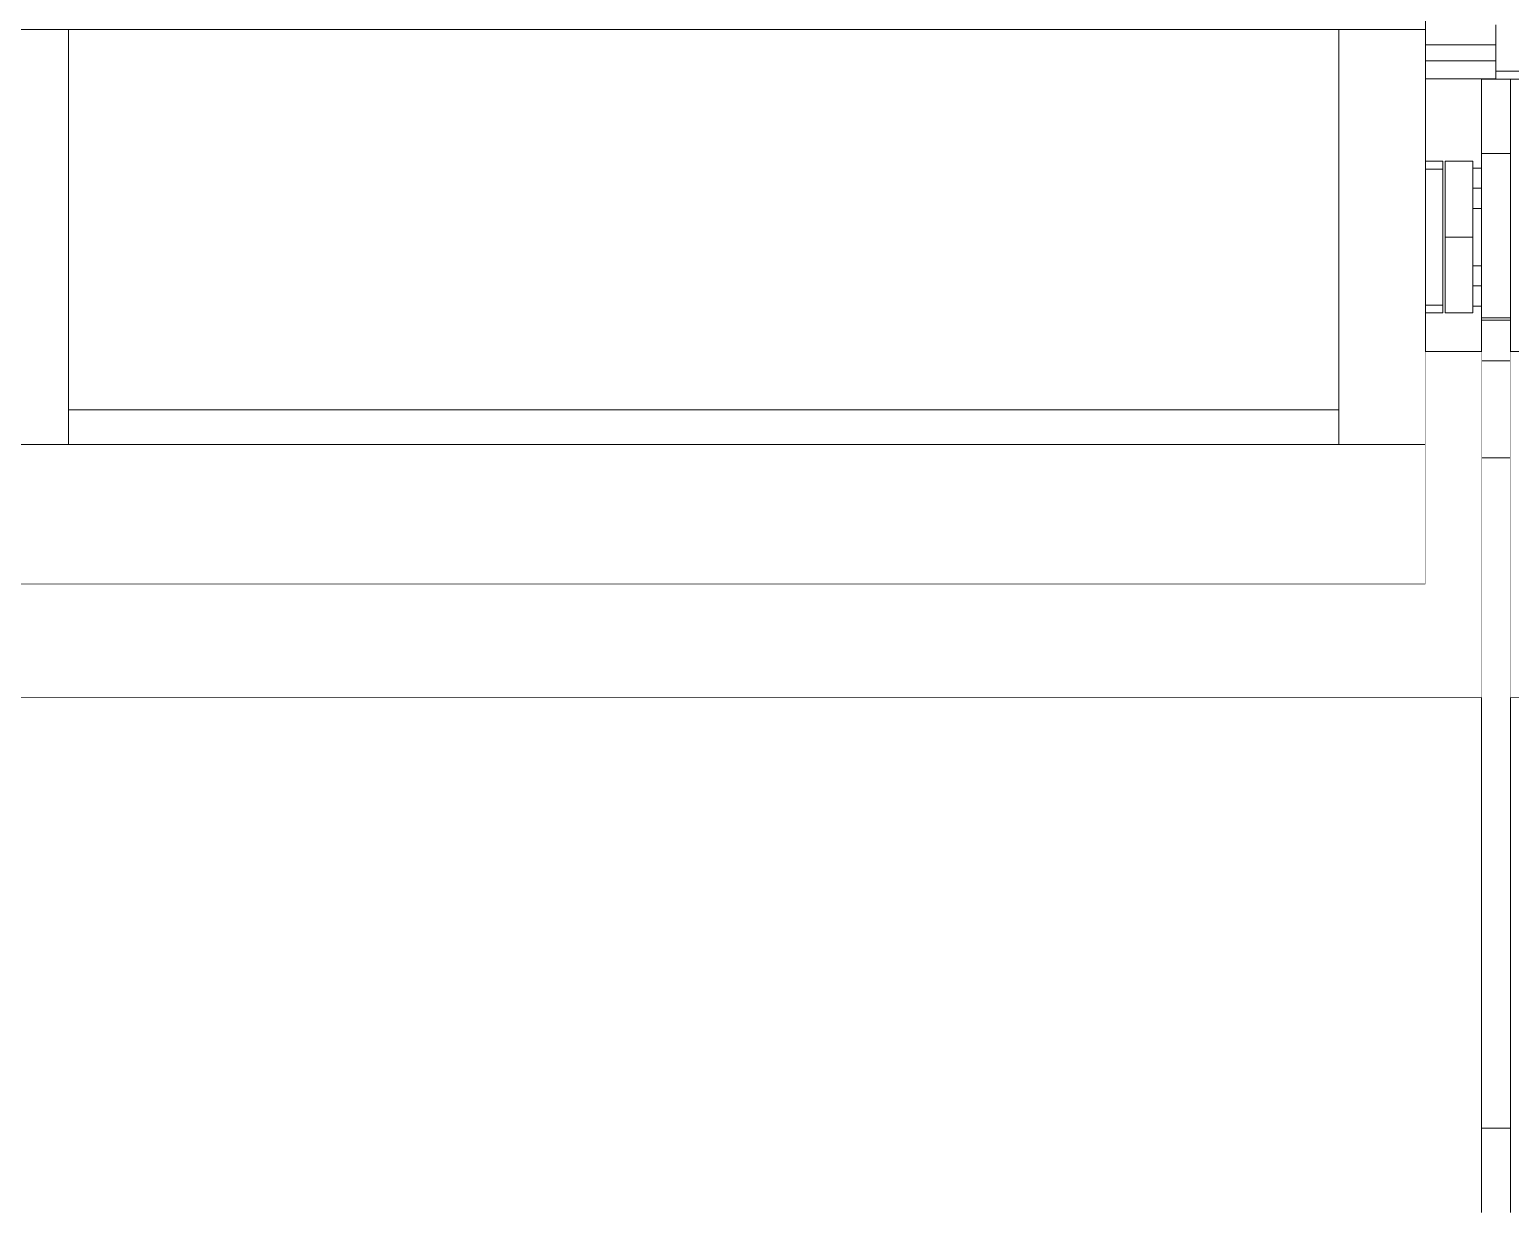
# Model space of a CAD drawing. Header units: millimetres. Extents: x -46169 to 237885, y -84465 to 18123.
# Drawn here: x 175318 to 175832, y -80914 to -80503 of the extents above; entities that cross this region are included whole.
import ezdxf

# ---------------------------------------------------------------- set-up
doc = ezdxf.new("R2010")
doc.units = ezdxf.units.MM
doc.header["$MEASUREMENT"] = 0
doc.linetypes.add('Wipeout_Contour', pattern=[1000, 0, -1000])
doc.layers.add('New_A-20-M_Floor_Slab', color=7, linetype='Continuous')
doc.layers.add('New_A-35-M_FFE_Fixed', color=7, linetype='Continuous')
for name, color, linetype, lineweight in [('New_A-20-M_Floor_Slab_Pen_No__87', 8, 'Continuous', 20), ('New_A-20-M_Floor_Slab_Pen_No__89', 8, 'Continuous', 20), ('New_A-35-M_FFE_Fixed_Pen_No__93', 8, 'Continuous', 13)]:
    doc.layers.add(name, color=color, linetype=linetype, lineweight=lineweight)

# ---------------------------------------------------------------- blocks, each defined once
blk = doc.blocks.new('Section Elem_131_3', base_point=(129666.67, -84332.61))
at = {"color": 254, "linetype": 'Wipeout_Contour', "lineweight": 0, "ltscale": 33598569.1956504}
blk.add_wipeout([(165097.11, -80735.11), (165025.43, -80735.11), (165025.43, -80783.86), (165090.14, -80783.86), (165090.14, -80952.86), (165025.43, -80952.86), (165025.43, -80953.11), (176113.28, -80953.11), (176113.28, -80784.11), (176177.99, -80784.11), (176177.99, -80735.11), (176107.11, -80735.11), (176107.11, -80952.36), (176072.11, -80952.36), (176072.11, -80942.36), (176097.11, -80942.36), (176097.11, -80735.11), (175832.11, -80735.11), (175832.11, -80952.36), (175797.11, -80952.36), (175797.11, -80942.36), (175822.11, -80942.36), (175822.11, -80735.11), (175282.11, -80735.11), (175282.11, -80942.36), (175307.61, -80942.36), (175307.61, -80952.36), (175246.61, -80952.36), (175246.61, -80942.36), (175272.11, -80942.36), (175272.11, -80735.11), (174732.11, -80735.11), (174732.11, -80942.36), (174757.11, -80942.36), (174757.11, -80952.36), (174696.61, -80952.36), (174696.61, -80942.36), (174722.11, -80942.36), (174722.11, -80735.11), (174182.11, -80735.11), (174182.11, -80942.36), (174207.11, -80942.36), (174207.11, -80952.36), (174146.61, -80952.36), (174146.61, -80942.36), (174172.11, -80942.36), (174172.11, -80735.11), (173632.11, -80735.11), (173632.11, -80942.36), (173657.11, -80942.36), (173657.11, -80952.36), (173596.61, -80952.36), (173596.61, -80942.36), (173622.11, -80942.36), (173622.11, -80735.11), (173082.11, -80735.11), (173082.11, -80942.36), (173107.11, -80942.36), (173107.11, -80952.36), (173046.61, -80952.36), (173046.61, -80942.36), (173072.11, -80942.36), (173072.11, -80735.11), (172532.11, -80735.11), (172532.11, -80942.36), (172557.11, -80942.36), (172557.11, -80952.36), (172497.11, -80952.36), (172497.11, -80942.36), (172522.11, -80942.36), (172522.11, -80735.11), (171982.11, -80735.11), (171982.11, -80942.36), (172007.61, -80942.36), (172007.61, -80952.36), (171946.61, -80952.36), (171946.61, -80942.36), (171972.11, -80942.36), (171972.11, -80735.11), (171432.11, -80735.11), (171432.11, -80942.36), (171457.11, -80942.36), (171457.11, -80952.36), (171397.11, -80952.36), (171397.11, -80942.36), (171422.11, -80942.36), (171422.11, -80735.11), (170882.11, -80735.11), (170882.11, -80942.36), (170907.61, -80942.36), (170907.61, -80952.36), (170846.61, -80952.36), (170846.61, -80942.36), (170872.11, -80942.36), (170872.11, -80735.11), (170332.11, -80735.11), (170332.11, -80942.36), (170357.11, -80942.36), (170357.11, -80952.36), (170297.11, -80952.36), (170297.11, -80942.36), (170322.11, -80942.36), (170322.11, -80735.11), (169782.11, -80735.11), (169782.11, -80942.36), (169807.61, -80942.36), (169807.61, -80952.36), (169746.61, -80952.36), (169746.61, -80942.36), (169772.11, -80942.36), (169772.11, -80735.11), (169232.11, -80735.11), (169232.11, -80942.36), (169257.11, -80942.36), (169257.11, -80952.36), (169196.61, -80952.36), (169196.61, -80942.36), (169222.11, -80942.36), (169222.11, -80735.11), (168682.11, -80735.11), (168682.11, -80942.36), (168707.11, -80942.36), (168707.11, -80952.36), (168647.11, -80952.36), (168647.11, -80942.36), (168672.11, -80942.36), (168672.11, -80735.11), (168132.11, -80735.11), (168132.11, -80942.36), (168157.61, -80942.36), (168157.61, -80952.36), (168096.61, -80952.36), (168096.61, -80942.36), (168122.11, -80942.36), (168122.11, -80735.11), (167582.11, -80735.11), (167582.11, -80942.36), (167607.11, -80942.36), (167607.11, -80952.36), (167547.11, -80952.36), (167547.11, -80942.36), (167572.11, -80942.36), (167572.11, -80735.11), (167032.11, -80735.11), (167032.11, -80942.36), (167057.61, -80942.36), (167057.61, -80952.36), (166996.61, -80952.36), (166996.61, -80942.36), (167022.11, -80942.36), (167022.11, -80735.11), (166482.11, -80735.11), (166482.11, -80942.36), (166507.11, -80942.36), (166507.11, -80952.36), (166447.11, -80952.36), (166447.11, -80942.36), (166472.11, -80942.36), (166472.11, -80735.11), (165932.11, -80735.11), (165932.11, -80942.36), (165957.61, -80942.36), (165957.61, -80952.36), (165896.61, -80952.36), (165896.61, -80942.36), (165922.11, -80942.36), (165922.11, -80735.11), (165382.11, -80735.11), (165382.11, -80942.36), (165407.11, -80942.36), (165407.11, -80952.36), (165372.11, -80952.36), (165372.11, -80735.11), (165107.11, -80735.11), (165107.11, -80942.36), (165132.11, -80942.36), (165132.11, -80952.36), (165097.11, -80952.36)], dxfattribs=at).dxf.layer = 'New_A-20-M_Floor_Slab'
at = {"layer": 'New_A-20-M_Floor_Slab_Pen_No__87', "linetype": 'Continuous'}
for p, q in [((175822.11, -80735.11), (175282.11, -80735.11)), ((176097.11, -80735.11), (175832.11, -80735.11))]:
    blk.add_line(p, q, dxfattribs=at)
blk = doc.blocks.new('Section Elem_134_3', base_point=(129666.67, -84332.61))
at = {"color": 254, "linetype": 'Wipeout_Contour', "lineweight": 0, "ltscale": 3094350.31695074}
blk.add_wipeout([(175802.61, -80549.04), (175808.61, -80549.04), (175808.61, -80601.62), (175802.61, -80601.62), (175802.61, -80615.11), (175822.11, -80615.11), (175822.11, -80599.29), (175819.11, -80599.29), (175819.11, -80601.65), (175809.42, -80601.65), (175809.42, -80549.01), (175819.11, -80549.01), (175819.11, -80551.38), (175822.11, -80551.38), (175822.11, -80520.4), (175802.61, -80520.4)], dxfattribs=at).dxf.layer = 'New_A-20-M_Floor_Slab'
at = {"color": 254, "linetype": 'Wipeout_Contour', "lineweight": 0, "ltscale": 773617.689635}
blk.add_wipeout([(175819.11, -80585.29), (175822.11, -80585.29), (175822.11, -80565.38), (175819.11, -80565.38)], dxfattribs=at).dxf.layer = 'New_A-20-M_Floor_Slab'
blk = doc.blocks.new('Section Elem_139_3', base_point=(129666.67, -84332.61))
at = {"color": 254, "linetype": 'Wipeout_Contour', "lineweight": 0, "ltscale": 771785.480124}
blk.add_wipeout([(175301.61, -80503.33), (175301.61, -80647.33), (175331.61, -80647.33), (175331.61, -80503.33)], dxfattribs=at).dxf.layer = 'New_A-35-M_FFE_Fixed'
at = {"color": 254, "linetype": 'Wipeout_Contour', "lineweight": 0, "ltscale": 773554.294626}
blk.add_wipeout([(175822.11, -80525.7), (175832.11, -80525.7), (175832.11, -80520.48), (175822.11, -80520.48)], dxfattribs=at).dxf.layer = 'New_A-35-M_FFE_Fixed'
at = {"color": 254, "linetype": 'Wipeout_Contour', "lineweight": 0, "ltscale": 773521.995311}
blk.add_wipeout([(175802.61, -80551.72), (175808.61, -80551.72), (175808.61, -80549.56), (175802.61, -80549.56)], dxfattribs=at).dxf.layer = 'New_A-35-M_FFE_Fixed'
at = {"color": 254, "linetype": 'Wipeout_Contour', "lineweight": 0, "ltscale": 773606.532278}
blk.add_wipeout([(175808.61, -80601.11), (175802.61, -80601.11), (175802.61, -80601.62), (175808.61, -80601.62)], dxfattribs=at).dxf.layer = 'New_A-35-M_FFE_Fixed'
at = {"color": 254, "linetype": 'Wipeout_Contour', "lineweight": 0, "ltscale": 773703.092057}
blk.add_wipeout([(175822.11, -80611.52), (175822.11, -80613.26), (175832.11, -80613.26), (175832.11, -80611.52)], dxfattribs=at).dxf.layer = 'New_A-35-M_FFE_Fixed'
at = {"color": 254, "linetype": 'Wipeout_Contour', "lineweight": 0, "ltscale": 773711.535834}
blk.add_wipeout([(175822.11, -80618.27), (175832.11, -80618.27), (175832.11, -80616.64), (175822.11, -80616.64)], dxfattribs=at).dxf.layer = 'New_A-35-M_FFE_Fixed'
at = {"color": 254, "linetype": 'Wipeout_Contour', "lineweight": 0, "ltscale": 773754.765192}
blk.add_wipeout([(175822.11, -80646.23), (175832.11, -80646.23), (175832.11, -80640.54), (175822.11, -80640.54)], dxfattribs=at).dxf.layer = 'New_A-35-M_FFE_Fixed'
at = {"color": 254, "linetype": 'Wipeout_Contour', "lineweight": 0, "ltscale": 773963.342858}
blk.add_wipeout([(175822.11, -80651.97), (175822.11, -80884.65), (175832.11, -80884.65), (175832.11, -80651.97)], dxfattribs=at).dxf.layer = 'New_A-35-M_FFE_Fixed'
at = {"color": 254, "linetype": 'Wipeout_Contour', "lineweight": 0, "ltscale": 774183.2974}
blk.add_wipeout([(175832.11, -80904.95), (175832.11, -80895.1), (175822.11, -80895.1), (175822.11, -80904.95)], dxfattribs=at).dxf.layer = 'New_A-35-M_FFE_Fixed'
at = {"color": 254, "linetype": 'Wipeout_Contour', "lineweight": 0, "ltscale": 1158652.369230578}
blk.add_wipeout([(175802.61, -80346.96), (175301.61, -80346.96), (175301.61, -80503.33), (175331.61, -80503.33), (175772.61, -80503.33), (175802.61, -80503.33)], dxfattribs=at).dxf.layer = 'New_A-35-M_FFE_Fixed'
at = {"color": 254, "linetype": 'Wipeout_Contour', "lineweight": 0, "ltscale": 773540.787194}
blk.add_wipeout([(175827.11, -80520.4), (175822.11, -80520.4), (175822.11, -80520.48), (175827.11, -80520.48)], dxfattribs=at).dxf.layer = 'New_A-35-M_FFE_Fixed'
at = {"color": 254, "linetype": 'Wipeout_Contour', "lineweight": 0, "ltscale": 773562.746315}
blk.add_wipeout([(175822.11, -80525.7), (175822.11, -80530.63), (175832.11, -80530.63), (175832.11, -80525.7)], dxfattribs=at).dxf.layer = 'New_A-35-M_FFE_Fixed'
at = {"color": 254, "linetype": 'Wipeout_Contour', "lineweight": 0, "ltscale": 773519.767587}
blk.add_wipeout([(175802.61, -80549.56), (175808.61, -80549.56), (175808.61, -80549.04), (175802.61, -80549.04)], dxfattribs=at).dxf.layer = 'New_A-35-M_FFE_Fixed'
at = {"color": 254, "linetype": 'Wipeout_Contour', "lineweight": 0, "ltscale": 773604.303419}
blk.add_wipeout([(175808.61, -80598.94), (175802.61, -80598.94), (175802.61, -80601.11), (175808.61, -80601.11)], dxfattribs=at).dxf.layer = 'New_A-35-M_FFE_Fixed'
at = {"color": 254, "linetype": 'Wipeout_Contour', "lineweight": 0, "ltscale": 773700.165953}
blk.add_wipeout([(175832.11, -80611.52), (175832.11, -80609.75), (175822.11, -80609.75), (175822.11, -80611.52)], dxfattribs=at).dxf.layer = 'New_A-35-M_FFE_Fixed'
at = {"color": 254, "linetype": 'Wipeout_Contour', "lineweight": 0, "ltscale": 773708.777032}
blk.add_wipeout([(175822.11, -80616.64), (175832.11, -80616.64), (175832.11, -80614.96), (175822.11, -80614.96)], dxfattribs=at).dxf.layer = 'New_A-35-M_FFE_Fixed'
at = {"color": 254, "linetype": 'Wipeout_Contour', "lineweight": 0, "ltscale": 773717.589812}
blk.add_wipeout([(175832.11, -80622.37), (175832.11, -80619.81), (175822.11, -80619.81), (175822.11, -80622.37)], dxfattribs=at).dxf.layer = 'New_A-35-M_FFE_Fixed'
at = {"color": 254, "linetype": 'Wipeout_Contour', "lineweight": 0, "ltscale": 773745.505451}
blk.add_wipeout([(175822.11, -80640.54), (175832.11, -80640.54), (175832.11, -80635.12), (175822.11, -80635.12)], dxfattribs=at).dxf.layer = 'New_A-35-M_FFE_Fixed'
at = {"color": 254, "linetype": 'Wipeout_Contour', "lineweight": 0, "ltscale": 1159182.710279669}
blk.add_wipeout([(175802.61, -80647.33), (175772.61, -80647.33), (175331.61, -80647.33), (175301.61, -80647.33), (175301.61, -80695.83), (175802.61, -80695.83)], dxfattribs=at).dxf.layer = 'New_A-35-M_FFE_Fixed'
at = {"color": 254, "linetype": 'Wipeout_Contour', "lineweight": 0, "ltscale": 773764.297613}
blk.add_wipeout([(175822.11, -80651.97), (175832.11, -80651.97), (175832.11, -80646.23), (175822.11, -80646.23)], dxfattribs=at).dxf.layer = 'New_A-35-M_FFE_Fixed'
at = {"color": 254, "linetype": 'Wipeout_Contour', "lineweight": 0, "ltscale": 774166.330026}
blk.add_wipeout([(175822.11, -80884.65), (175822.11, -80895.1), (175832.11, -80895.1), (175832.11, -80884.65)], dxfattribs=at).dxf.layer = 'New_A-35-M_FFE_Fixed'
at = {"color": 254, "linetype": 'Wipeout_Contour', "lineweight": 0, "ltscale": 774199.001669}
blk.add_wipeout([(175822.11, -80913.88), (175832.11, -80913.88), (175832.11, -80904.95), (175822.11, -80904.95)], dxfattribs=at).dxf.layer = 'New_A-35-M_FFE_Fixed'
at = {"layer": 'New_A-35-M_FFE_Fixed_Pen_No__93', "linetype": 'Continuous'}
for p, q in [((175822.11, -80646.23), (175822.11, -80640.54)), ((175832.11, -80646.23), (175832.11, -80640.54)), ((175822.11, -80651.97), (175822.11, -80646.23)), ((175832.11, -80651.97), (175832.11, -80646.23)), ((175822.11, -80884.65), (175822.11, -80651.97)), ((175822.11, -80651.97), (175832.11, -80651.97)), ((175832.11, -80884.65), (175832.11, -80651.97)), ((175301.61, -80695.83), (175802.61, -80695.83)), ((175822.11, -80884.65), (175832.11, -80884.65)), ((175822.11, -80895.1), (175822.11, -80884.65)), ((175832.11, -80895.1), (175832.11, -80884.65)), ((175822.11, -80904.95), (175822.11, -80895.1)), ((175832.11, -80904.95), (175832.11, -80895.1)), ((175822.11, -80913.88), (175822.11, -80904.95)), ((175832.11, -80913.88), (175832.11, -80904.95))]:
    blk.add_line(p, q, dxfattribs=at)
at = {"color": 254, "linetype": 'Wipeout_Contour', "lineweight": 0, "ltscale": 773570.56845}
blk.add_wipeout([(175822.11, -80535.1), (175832.11, -80535.1), (175832.11, -80530.63), (175822.11, -80530.63)], dxfattribs=at).dxf.layer = 'New_A-35-M_FFE_Fixed'
at = {"color": 254, "linetype": 'Wipeout_Contour', "lineweight": 0, "ltscale": 773563.148996}
blk.add_wipeout([(175808.61, -80551.72), (175802.61, -80551.72), (175802.61, -80598.94), (175808.61, -80598.94)], dxfattribs=at).dxf.layer = 'New_A-35-M_FFE_Fixed'
at = {"color": 254, "linetype": 'Wipeout_Contour', "lineweight": 0, "ltscale": 773694.146689}
blk.add_wipeout([(175832.11, -80606.1), (175822.11, -80606.1), (175822.11, -80607.94), (175832.11, -80607.94)], dxfattribs=at).dxf.layer = 'New_A-35-M_FFE_Fixed'
at = {"color": 254, "linetype": 'Wipeout_Contour', "lineweight": 0, "ltscale": 773705.962429}
blk.add_wipeout([(175832.11, -80614.96), (175832.11, -80613.26), (175822.11, -80613.26), (175822.11, -80614.96)], dxfattribs=at).dxf.layer = 'New_A-35-M_FFE_Fixed'
at = {"color": 254, "linetype": 'Wipeout_Contour', "lineweight": 0, "ltscale": 773714.178044}
blk.add_wipeout([(175832.11, -80619.81), (175832.11, -80618.27), (175822.11, -80618.27), (175822.11, -80619.81)], dxfattribs=at).dxf.layer = 'New_A-35-M_FFE_Fixed'
at = {"color": 254, "linetype": 'Wipeout_Contour', "lineweight": 0, "ltscale": 773736.858575}
blk.add_wipeout([(175832.11, -80635.12), (175832.11, -80630.17), (175822.11, -80630.17), (175822.11, -80635.12)], dxfattribs=at).dxf.layer = 'New_A-35-M_FFE_Fixed'
at = {"color": 254, "linetype": 'Wipeout_Contour', "lineweight": 0, "ltscale": 772751.715118}
blk.add_wipeout([(175772.61, -80647.33), (175772.61, -80635.33), (175331.61, -80635.33), (175331.61, -80647.33)], dxfattribs=at).dxf.layer = 'New_A-35-M_FFE_Fixed'
at = {"layer": 'New_A-35-M_FFE_Fixed_Pen_No__93', "linetype": 'Continuous'}
for p, q in [((175822.11, -80530.63), (175822.11, -80525.7)), ((175832.11, -80530.63), (175832.11, -80525.7)), ((175822.11, -80614.96), (175822.11, -80613.26)), ((175822.11, -80616.64), (175822.11, -80614.96)), ((175822.11, -80618.27), (175822.11, -80616.64)), ((175822.11, -80618.27), (175832.11, -80618.27)), ((175832.11, -80614.96), (175832.11, -80613.26)), ((175832.11, -80616.64), (175832.11, -80614.96)), ((175832.11, -80618.27), (175832.11, -80616.64)), ((175822.11, -80640.54), (175822.11, -80635.12)), ((175832.11, -80640.54), (175832.11, -80635.12)), ((175331.61, -80647.33), (175301.61, -80647.33))]:
    blk.add_line(p, q, dxfattribs=at)
at = {"color": 254, "linetype": 'Wipeout_Contour', "lineweight": 0, "ltscale": 772631.578304}
blk.add_wipeout([(175772.61, -80635.33), (175772.61, -80503.33), (175331.61, -80503.33), (175331.61, -80635.33)], dxfattribs=at).dxf.layer = 'New_A-35-M_FFE_Fixed'
at = {"color": 254, "linetype": 'Wipeout_Contour', "lineweight": 0, "ltscale": 773577.510929}
blk.add_wipeout([(175822.11, -80535.1), (175822.11, -80538.96), (175832.11, -80538.96), (175832.11, -80535.1)], dxfattribs=at).dxf.layer = 'New_A-35-M_FFE_Fixed'
at = {"color": 254, "linetype": 'Wipeout_Contour', "lineweight": 0, "ltscale": 773552.434875}
blk.add_wipeout([(175809.42, -80551.02), (175819.11, -80551.02), (175819.11, -80549.01), (175809.42, -80549.01)], dxfattribs=at).dxf.layer = 'New_A-35-M_FFE_Fixed'
at = {"color": 254, "linetype": 'Wipeout_Contour', "lineweight": 0, "ltscale": 773586.229841}
blk.add_wipeout([(175819.11, -80565.26), (175809.42, -80565.26), (175809.42, -80575.33), (175819.11, -80575.33)], dxfattribs=at).dxf.layer = 'New_A-35-M_FFE_Fixed'
at = {"color": 254, "linetype": 'Wipeout_Contour', "lineweight": 0, "ltscale": 773636.820166}
blk.add_wipeout([(175819.11, -80599.65), (175809.42, -80599.65), (175809.42, -80601.65), (175819.11, -80601.65)], dxfattribs=at).dxf.layer = 'New_A-35-M_FFE_Fixed'
at = {"color": 254, "linetype": 'Wipeout_Contour', "lineweight": 0, "ltscale": 773688.734631}
blk.add_wipeout([(175832.11, -80603.32), (175822.11, -80603.32), (175822.11, -80604.23), (175832.11, -80604.23)], dxfattribs=at).dxf.layer = 'New_A-35-M_FFE_Fixed'
at = {"color": 254, "linetype": 'Wipeout_Contour', "lineweight": 0, "ltscale": 773697.184152}
blk.add_wipeout([(175832.11, -80609.75), (175832.11, -80607.94), (175822.11, -80607.94), (175822.11, -80609.75)], dxfattribs=at).dxf.layer = 'New_A-35-M_FFE_Fixed'
at = {"color": 254, "linetype": 'Wipeout_Contour', "lineweight": 0, "ltscale": 773729.14218}
blk.add_wipeout([(175832.11, -80625.86), (175822.11, -80625.86), (175822.11, -80630.17), (175832.11, -80630.17)], dxfattribs=at).dxf.layer = 'New_A-35-M_FFE_Fixed'
at = {"layer": 'New_A-35-M_FFE_Fixed_Pen_No__93', "linetype": 'Continuous'}
for p, q in [((175331.61, -80503.33), (175301.61, -80503.33)), ((175331.61, -80647.33), (175331.61, -80503.33)), ((175822.11, -80535.1), (175822.11, -80530.63)), ((175832.11, -80535.1), (175832.11, -80530.63)), ((175822.11, -80611.52), (175822.11, -80609.75)), ((175822.11, -80613.26), (175822.11, -80611.52)), ((175832.11, -80611.52), (175832.11, -80609.75)), ((175832.11, -80613.26), (175832.11, -80611.52)), ((175822.11, -80635.12), (175822.11, -80630.17)), ((175832.11, -80635.12), (175832.11, -80630.17))]:
    blk.add_line(p, q, dxfattribs=at)
at = {"color": 254, "linetype": 'Wipeout_Contour', "lineweight": 0, "ltscale": 773497.736761}
blk.add_wipeout([(175802.61, -80503.33), (175772.61, -80503.33), (175772.61, -80647.33), (175802.61, -80647.33)], dxfattribs=at).dxf.layer = 'New_A-35-M_FFE_Fixed'
at = {"color": 254, "linetype": 'Wipeout_Contour', "lineweight": 0, "ltscale": 773583.351748}
blk.add_wipeout([(175832.11, -80538.96), (175822.11, -80538.96), (175822.11, -80542.11), (175832.11, -80542.11)], dxfattribs=at).dxf.layer = 'New_A-35-M_FFE_Fixed'
at = {"color": 254, "linetype": 'Wipeout_Contour', "lineweight": 0, "ltscale": 773558.856848}
blk.add_wipeout([(175809.42, -80551.02), (175809.42, -80556.72), (175819.11, -80556.72), (175819.11, -80551.02)], dxfattribs=at).dxf.layer = 'New_A-35-M_FFE_Fixed'
at = {"color": 254, "linetype": 'Wipeout_Contour', "lineweight": 0, "ltscale": 773630.395244}
blk.add_wipeout([(175809.42, -80593.94), (175809.42, -80599.65), (175819.11, -80599.65), (175819.11, -80593.94)], dxfattribs=at).dxf.layer = 'New_A-35-M_FFE_Fixed'
at = {"color": 254, "linetype": 'Wipeout_Contour', "lineweight": 0, "ltscale": 773684.259521}
blk.add_wipeout([(175832.11, -80603.32), (175832.11, -80598.86), (175822.11, -80598.86), (175822.11, -80603.32)], dxfattribs=at).dxf.layer = 'New_A-35-M_FFE_Fixed'
at = {"color": 254, "linetype": 'Wipeout_Contour', "lineweight": 0, "ltscale": 773722.639664}
blk.add_wipeout([(175832.11, -80625.86), (175832.11, -80622.37), (175822.11, -80622.37), (175822.11, -80625.86)], dxfattribs=at).dxf.layer = 'New_A-35-M_FFE_Fixed'
at = {"layer": 'New_A-35-M_FFE_Fixed_Pen_No__93', "linetype": 'Continuous'}
for p, q in [((175331.61, -80503.33), (175772.61, -80503.33)), ((175772.61, -80647.33), (175772.61, -80503.33)), ((175822.11, -80538.96), (175822.11, -80535.1)), ((175832.11, -80538.96), (175832.11, -80535.1)), ((175802.61, -80549.04), (175808.61, -80549.04)), ((175808.61, -80549.56), (175808.61, -80549.04)), ((175808.61, -80551.72), (175808.61, -80549.56)), ((175809.42, -80551.02), (175809.42, -80549.01)), ((175802.61, -80551.72), (175808.61, -80551.72)), ((175802.61, -80598.94), (175808.61, -80598.94)), ((175802.61, -80601.62), (175808.61, -80601.62)), ((175808.61, -80601.11), (175808.61, -80598.94)), ((175808.61, -80601.62), (175808.61, -80601.11)), ((175809.42, -80601.65), (175809.42, -80599.65)), ((175822.11, -80619.81), (175822.11, -80618.27)), ((175832.11, -80619.81), (175832.11, -80618.27)), ((175822.11, -80622.37), (175822.11, -80619.81)), ((175822.11, -80625.86), (175822.11, -80622.37)), ((175832.11, -80622.37), (175832.11, -80619.81)), ((175832.11, -80625.86), (175832.11, -80622.37)), ((175822.11, -80630.17), (175822.11, -80625.86)), ((175832.11, -80630.17), (175832.11, -80625.86)), ((175331.61, -80635.33), (175772.61, -80635.33)), ((175331.61, -80647.33), (175772.61, -80647.33)), ((175772.61, -80647.33), (175802.61, -80647.33)), ((175802.61, -80695.83), (175802.61, -80647.33))]:
    blk.add_line(p, q, dxfattribs=at)
at = {"color": 254, "linetype": 'Wipeout_Contour', "lineweight": 0, "ltscale": 773500.082613}
blk.add_wipeout([(175802.61, -80514.18), (175802.61, -80520.4), (175827.11, -80520.4), (175827.11, -80514.18)], dxfattribs=at).dxf.layer = 'New_A-35-M_FFE_Fixed'
at = {"color": 254, "linetype": 'Wipeout_Contour', "lineweight": 0, "ltscale": 773587.904108}
blk.add_wipeout([(175822.11, -80544.43), (175832.11, -80544.43), (175832.11, -80542.11), (175822.11, -80542.11)], dxfattribs=at).dxf.layer = 'New_A-35-M_FFE_Fixed'
at = {"color": 254, "linetype": 'Wipeout_Contour', "lineweight": 0, "ltscale": 773570.723743}
blk.add_wipeout([(175819.11, -80556.72), (175809.42, -80556.72), (175809.42, -80565.26), (175819.11, -80565.26)], dxfattribs=at).dxf.layer = 'New_A-35-M_FFE_Fixed'
at = {"color": 254, "linetype": 'Wipeout_Contour', "lineweight": 0, "ltscale": 773618.524171}
blk.add_wipeout([(175819.11, -80585.4), (175809.42, -80585.4), (175809.42, -80593.94), (175819.11, -80593.94)], dxfattribs=at).dxf.layer = 'New_A-35-M_FFE_Fixed'
at = {"color": 254, "linetype": 'Wipeout_Contour', "lineweight": 0, "ltscale": 773674.317507}
blk.add_wipeout([(175822.11, -80591.39), (175822.11, -80598.86), (175832.11, -80598.86), (175832.11, -80591.39)], dxfattribs=at).dxf.layer = 'New_A-35-M_FFE_Fixed'
at = {"color": 254, "linetype": 'Wipeout_Contour', "lineweight": 0, "ltscale": 773691.053603}
blk.add_wipeout([(175832.11, -80604.23), (175822.11, -80604.23), (175822.11, -80606.1), (175832.11, -80606.1)], dxfattribs=at).dxf.layer = 'New_A-35-M_FFE_Fixed'
at = {"layer": 'New_A-35-M_FFE_Fixed_Pen_No__93', "linetype": 'Continuous'}
for p, q in [((175822.11, -80520.48), (175822.11, -80520.4)), ((175822.11, -80525.7), (175822.11, -80520.48)), ((175809.42, -80556.72), (175809.42, -80551.02)), ((175809.42, -80565.26), (175809.42, -80556.72)), ((175809.42, -80599.65), (175809.42, -80593.94)), ((175832.11, -80603.32), (175832.11, -80598.86)), ((175822.11, -80604.23), (175822.11, -80603.32)), ((175822.11, -80603.32), (175832.11, -80603.32)), ((175822.11, -80604.23), (175832.11, -80604.23)), ((175822.11, -80606.1), (175822.11, -80604.23)), ((175822.11, -80607.94), (175822.11, -80606.1)), ((175822.11, -80609.75), (175822.11, -80607.94)), ((175832.11, -80604.23), (175832.11, -80603.32)), ((175832.11, -80606.1), (175832.11, -80604.23)), ((175832.11, -80607.94), (175832.11, -80606.1)), ((175832.11, -80609.75), (175832.11, -80607.94))]:
    blk.add_line(p, q, dxfattribs=at)
at = {"color": 254, "linetype": 'Wipeout_Contour', "lineweight": 0, "ltscale": 773494.712241}
blk.add_wipeout([(175802.61, -80514.18), (175827.11, -80514.18), (175827.11, -80513.95), (175802.61, -80513.95)], dxfattribs=at).dxf.layer = 'New_A-35-M_FFE_Fixed'
at = {"color": 254, "linetype": 'Wipeout_Contour', "lineweight": 0, "ltscale": 774056.885554}
blk.add_wipeout([(176107.11, -80520.48), (176107.11, -80517.74), (175827.11, -80517.74), (175827.11, -80520.48)], dxfattribs=at).dxf.layer = 'New_A-35-M_FFE_Fixed'
at = {"color": 254, "linetype": 'Wipeout_Contour', "lineweight": 0, "ltscale": 773591.022404}
blk.add_wipeout([(175822.11, -80545.85), (175832.11, -80545.85), (175832.11, -80544.43), (175822.11, -80544.43)], dxfattribs=at).dxf.layer = 'New_A-35-M_FFE_Fixed'
at = {"color": 254, "linetype": 'Wipeout_Contour', "lineweight": 0, "ltscale": 773603.015119}
blk.add_wipeout([(175819.11, -80575.33), (175809.42, -80575.33), (175809.42, -80585.4), (175819.11, -80585.4)], dxfattribs=at).dxf.layer = 'New_A-35-M_FFE_Fixed'
at = {"color": 254, "linetype": 'Wipeout_Contour', "lineweight": 0, "ltscale": 773657.170754}
blk.add_wipeout([(175819.11, -80598.75), (175819.11, -80599.29), (175822.11, -80599.29), (175822.11, -80598.75)], dxfattribs=at).dxf.layer = 'New_A-35-M_FFE_Fixed'
at = {"layer": 'New_A-35-M_FFE_Fixed_Pen_No__93', "linetype": 'Continuous'}
for p, q in [((175802.61, -80520.4), (175827.11, -80520.4)), ((175822.11, -80520.48), (175832.11, -80520.48)), ((175827.11, -80520.48), (175827.11, -80520.4)), ((175832.11, -80525.7), (175832.11, -80520.48)), ((175832.11, -80520.48), (176107.11, -80520.48)), ((175822.11, -80542.11), (175822.11, -80538.96)), ((175832.11, -80542.11), (175832.11, -80538.96)), ((175808.61, -80598.94), (175808.61, -80551.72)), ((175809.42, -80575.33), (175809.42, -80565.26)), ((175809.42, -80575.33), (175819.11, -80575.33)), ((175809.42, -80585.4), (175809.42, -80575.33)), ((175809.42, -80593.94), (175809.42, -80585.4)), ((175809.42, -80601.65), (175819.11, -80601.65))]:
    blk.add_line(p, q, dxfattribs=at)
at = {"color": 254, "linetype": 'Wipeout_Contour', "lineweight": 0, "ltscale": 773489.597301}
blk.add_wipeout([(175802.61, -80511.45), (175827.11, -80511.45), (175827.11, -80510.54), (175802.61, -80510.54)], dxfattribs=at).dxf.layer = 'New_A-35-M_FFE_Fixed'
at = {"color": 254, "linetype": 'Wipeout_Contour', "lineweight": 0, "ltscale": 773592.606894}
blk.add_wipeout([(175822.11, -80545.85), (175822.11, -80546.33), (175832.11, -80546.33), (175832.11, -80545.85)], dxfattribs=at).dxf.layer = 'New_A-35-M_FFE_Fixed'
at = {"color": 254, "linetype": 'Wipeout_Contour', "lineweight": 0, "ltscale": 966838.234667}
blk.add_wipeout([(175802.61, -80508.61), (175827.11, -80508.61), (175827.11, -80501.63), (175802.61, -80501.63), (175802.61, -80503.33)], dxfattribs=at).dxf.layer = 'New_A-35-M_FFE_Fixed'
at = {"color": 254, "linetype": 'Wipeout_Contour', "lineweight": 0, "ltscale": 773493.376863}
blk.add_wipeout([(175802.61, -80513.55), (175827.11, -80513.55), (175827.11, -80512.98), (175802.61, -80512.98)], dxfattribs=at).dxf.layer = 'New_A-35-M_FFE_Fixed'
at = {"color": 254, "linetype": 'Wipeout_Contour', "lineweight": 0, "ltscale": 773600.535212}
blk.add_wipeout([(175822.11, -80548.19), (175822.11, -80553.51), (175832.11, -80553.51), (175832.11, -80548.19)], dxfattribs=at).dxf.layer = 'New_A-35-M_FFE_Fixed'
at = {"layer": 'New_A-35-M_FFE_Fixed_Pen_No__93', "linetype": 'Continuous'}
for p, q in [((175802.61, -80503.33), (175802.61, -80346.96)), ((175772.61, -80503.33), (175802.61, -80503.33))]:
    blk.add_line(p, q, dxfattribs=at)
at = {"color": 254, "linetype": 'Wipeout_Contour', "lineweight": 0, "ltscale": 773492.314145}
blk.add_wipeout([(175802.61, -80512.98), (175827.11, -80512.98), (175827.11, -80512.27), (175802.61, -80512.27)], dxfattribs=at).dxf.layer = 'New_A-35-M_FFE_Fixed'
at = {"color": 254, "linetype": 'Wipeout_Contour', "lineweight": 0, "ltscale": 773594.551509}
blk.add_wipeout([(175822.11, -80548.19), (175832.11, -80548.19), (175832.11, -80546.33), (175822.11, -80546.33)], dxfattribs=at).dxf.layer = 'New_A-35-M_FFE_Fixed'
at = {"color": 254, "linetype": 'Wipeout_Contour', "lineweight": 0, "ltscale": 773611.737605}
blk.add_wipeout([(175822.11, -80561.63), (175832.11, -80561.63), (175832.11, -80553.51), (175822.11, -80553.51)], dxfattribs=at).dxf.layer = 'New_A-35-M_FFE_Fixed'
at = {"layer": 'New_A-35-M_FFE_Fixed_Pen_No__93', "linetype": 'Continuous'}
for p, q in [((175822.11, -80544.43), (175822.11, -80542.11)), ((175822.11, -80545.85), (175822.11, -80544.43)), ((175822.11, -80546.33), (175822.11, -80545.85)), ((175822.11, -80548.19), (175822.11, -80546.33)), ((175822.11, -80546.33), (175832.11, -80546.33)), ((175832.11, -80544.43), (175832.11, -80542.11)), ((175832.11, -80545.85), (175832.11, -80544.43)), ((175832.11, -80546.33), (175832.11, -80545.85)), ((175832.11, -80548.19), (175832.11, -80546.33)), ((175832.11, -80553.51), (175832.11, -80548.19))]:
    blk.add_line(p, q, dxfattribs=at)
at = {"color": 254, "linetype": 'Wipeout_Contour', "lineweight": 0, "ltscale": 773491.038277}
blk.add_wipeout([(175802.61, -80512.27), (175827.11, -80512.27), (175827.11, -80511.45), (175802.61, -80511.45)], dxfattribs=at).dxf.layer = 'New_A-35-M_FFE_Fixed'
at = {"color": 254, "linetype": 'Wipeout_Contour', "lineweight": 0, "ltscale": 773578.216195}
blk.add_wipeout([(175819.11, -80551.38), (175819.11, -80551.91), (175822.11, -80551.91), (175822.11, -80551.38)], dxfattribs=at).dxf.layer = 'New_A-35-M_FFE_Fixed'
at = {"color": 254, "linetype": 'Wipeout_Contour', "lineweight": 0, "ltscale": 773626.726269}
blk.add_wipeout([(175822.11, -80571.51), (175832.11, -80571.51), (175832.11, -80561.63), (175822.11, -80561.63)], dxfattribs=at).dxf.layer = 'New_A-35-M_FFE_Fixed'
at = {"layer": 'New_A-35-M_FFE_Fixed_Pen_No__93', "linetype": 'Continuous'}
for p, q in [((175809.42, -80549.01), (175819.11, -80549.01)), ((175832.11, -80561.63), (175832.11, -80553.51))]:
    blk.add_line(p, q, dxfattribs=at)
at = {"color": 254, "linetype": 'Wipeout_Contour', "lineweight": 0, "ltscale": 773486.441302}
blk.add_wipeout([(175802.61, -80509.58), (175827.11, -80509.58), (175827.11, -80508.61), (175802.61, -80508.61)], dxfattribs=at).dxf.layer = 'New_A-35-M_FFE_Fixed'
at = {"color": 254, "linetype": 'Wipeout_Contour', "lineweight": 0, "ltscale": 773494.186392}
blk.add_wipeout([(175802.61, -80513.95), (175827.11, -80513.95), (175827.11, -80513.55), (175802.61, -80513.55)], dxfattribs=at).dxf.layer = 'New_A-35-M_FFE_Fixed'
at = {"color": 254, "linetype": 'Wipeout_Contour', "lineweight": 0, "ltscale": 966975.985479}
blk.add_wipeout([(175819.11, -80553.43), (175822.11, -80553.43), (175822.11, -80552.92), (175822.11, -80551.91), (175819.11, -80551.91)], dxfattribs=at).dxf.layer = 'New_A-35-M_FFE_Fixed'
at = {"color": 254, "linetype": 'Wipeout_Contour', "lineweight": 0, "ltscale": 773591.666808}
blk.add_wipeout([(175819.11, -80558.38), (175819.11, -80561.05), (175822.11, -80561.05), (175822.11, -80558.38)], dxfattribs=at).dxf.layer = 'New_A-35-M_FFE_Fixed'
at = {"color": 254, "linetype": 'Wipeout_Contour', "lineweight": 0, "ltscale": 773600.654809}
blk.add_wipeout([(175819.11, -80564.84), (175819.11, -80565.38), (175822.11, -80565.38), (175822.11, -80564.84)], dxfattribs=at).dxf.layer = 'New_A-35-M_FFE_Fixed'
at = {"color": 254, "linetype": 'Wipeout_Contour', "lineweight": 0, "ltscale": 773643.584214}
blk.add_wipeout([(175822.11, -80581.87), (175832.11, -80581.87), (175832.11, -80571.51), (175822.11, -80571.51)], dxfattribs=at).dxf.layer = 'New_A-35-M_FFE_Fixed'
at = {"layer": 'New_A-35-M_FFE_Fixed_Pen_No__93', "linetype": 'Continuous'}
blk.add_line((175832.11, -80571.51), (175832.11, -80561.63), dxfattribs=at)
at = {"color": 254, "linetype": 'Wipeout_Contour', "lineweight": 0, "ltscale": 773488.045491}
blk.add_wipeout([(175802.61, -80510.54), (175827.11, -80510.54), (175827.11, -80509.58), (175802.61, -80509.58)], dxfattribs=at).dxf.layer = 'New_A-35-M_FFE_Fixed'
at = {"color": 254, "linetype": 'Wipeout_Contour', "lineweight": 0, "ltscale": 773583.080025}
blk.add_wipeout([(175819.11, -80553.43), (175819.11, -80555.7), (175822.11, -80555.7), (175822.11, -80553.43)], dxfattribs=at).dxf.layer = 'New_A-35-M_FFE_Fixed'
at = {"color": 254, "linetype": 'Wipeout_Contour', "lineweight": 0, "ltscale": 773598.946669}
blk.add_wipeout([(175819.11, -80564.84), (175822.11, -80564.84), (175822.11, -80563.33), (175819.11, -80563.33)], dxfattribs=at).dxf.layer = 'New_A-35-M_FFE_Fixed'
at = {"color": 254, "linetype": 'Wipeout_Contour', "lineweight": 0, "ltscale": 773660.154791}
blk.add_wipeout([(175832.11, -80591.39), (175832.11, -80581.87), (175822.11, -80581.87), (175822.11, -80591.39)], dxfattribs=at).dxf.layer = 'New_A-35-M_FFE_Fixed'
at = {"layer": 'New_A-35-M_FFE_Fixed_Pen_No__93', "linetype": 'Continuous'}
for p, q in [((175802.61, -80647.33), (175802.61, -80503.33)), ((175819.11, -80551.02), (175819.11, -80549.01)), ((175819.11, -80551.38), (175822.11, -80551.38)), ((175822.11, -80581.87), (175822.11, -80571.51)), ((175832.11, -80581.87), (175832.11, -80571.51)), ((175832.11, -80591.39), (175832.11, -80581.87)), ((175832.11, -80598.86), (175832.11, -80591.39))]:
    blk.add_line(p, q, dxfattribs=at)
at = {"color": 254, "linetype": 'Wipeout_Contour', "lineweight": 0, "ltscale": 1546243.094538474}
blk.add_wipeout([(175827.11, -80064.43), (175832.11, -80064.43), (175832.11, -80089.43), (175827.11, -80089.43), (175827.11, -80517.74), (176107.11, -80517.74), (176107.11, -79751.43), (175827.11, -79751.43)], dxfattribs=at).dxf.layer = 'New_A-35-M_FFE_Fixed'
at = {"color": 254, "linetype": 'Wipeout_Contour', "lineweight": 0, "ltscale": 773587.20349}
blk.add_wipeout([(175819.11, -80555.7), (175819.11, -80558.38), (175822.11, -80558.38), (175822.11, -80555.7)], dxfattribs=at).dxf.layer = 'New_A-35-M_FFE_Fixed'
at = {"color": 254, "linetype": 'Wipeout_Contour', "lineweight": 0, "ltscale": 773595.790479}
blk.add_wipeout([(175819.11, -80561.05), (175819.11, -80563.33), (175822.11, -80563.33), (175822.11, -80561.05)], dxfattribs=at).dxf.layer = 'New_A-35-M_FFE_Fixed'
at = {"color": 254, "linetype": 'Wipeout_Contour', "lineweight": 0, "ltscale": 773634.724329}
blk.add_wipeout([(175819.11, -80585.29), (175819.11, -80585.82), (175822.11, -80585.82), (175822.11, -80585.29)], dxfattribs=at).dxf.layer = 'New_A-35-M_FFE_Fixed'
at = {"color": 254, "linetype": 'Wipeout_Contour', "lineweight": 0, "ltscale": 773648.179624}
blk.add_wipeout([(175819.11, -80592.29), (175819.11, -80594.97), (175822.11, -80594.97), (175822.11, -80592.29)], dxfattribs=at).dxf.layer = 'New_A-35-M_FFE_Fixed'
at = {"layer": 'New_A-35-M_FFE_Fixed_Pen_No__93', "linetype": 'Continuous'}
for p, q in [((175827.11, -80508.61), (175827.11, -80501.63)), ((175802.61, -80508.61), (175827.11, -80508.61)), ((175827.11, -80509.58), (175827.11, -80508.61)), ((175827.11, -80510.54), (175827.11, -80509.58)), ((175802.61, -80514.18), (175827.11, -80514.18)), ((175827.11, -80511.45), (175827.11, -80510.54)), ((175827.11, -80512.27), (175827.11, -80511.45)), ((175827.11, -80512.98), (175827.11, -80512.27)), ((175827.11, -80513.55), (175827.11, -80512.98)), ((175827.11, -80513.95), (175827.11, -80513.55)), ((175827.11, -80514.18), (175827.11, -80513.95)), ((175827.11, -80520.4), (175827.11, -80514.18)), ((175827.11, -80517.74), (176107.11, -80517.74)), ((175819.11, -80556.72), (175819.11, -80551.02)), ((175822.11, -80553.51), (175822.11, -80548.19)), ((175822.11, -80561.63), (175822.11, -80553.51)), ((175819.11, -80565.26), (175819.11, -80556.72)), ((175819.11, -80558.38), (175822.11, -80558.38)), ((175822.11, -80571.51), (175822.11, -80561.63)), ((175819.11, -80575.33), (175819.11, -80565.26)), ((175819.11, -80565.38), (175822.11, -80565.38))]:
    blk.add_line(p, q, dxfattribs=at)
at = {"color": 254, "linetype": 'Wipeout_Contour', "lineweight": 0, "ltscale": 773636.432859}
blk.add_wipeout([(175819.11, -80587.34), (175822.11, -80587.34), (175822.11, -80585.82), (175819.11, -80585.82)], dxfattribs=at).dxf.layer = 'New_A-35-M_FFE_Fixed'
at = {"color": 254, "linetype": 'Wipeout_Contour', "lineweight": 0, "ltscale": 967070.007375}
blk.add_wipeout([(175822.11, -80597.24), (175819.11, -80597.24), (175819.11, -80598.75), (175822.11, -80598.75), (175822.11, -80597.66)], dxfattribs=at).dxf.layer = 'New_A-35-M_FFE_Fixed'
at = {"color": 254, "linetype": 'Wipeout_Contour', "lineweight": 0, "ltscale": 773639.589853}
blk.add_wipeout([(175819.11, -80587.34), (175819.11, -80589.61), (175822.11, -80589.61), (175822.11, -80587.34)], dxfattribs=at).dxf.layer = 'New_A-35-M_FFE_Fixed'
at = {"color": 254, "linetype": 'Wipeout_Contour', "lineweight": 0, "ltscale": 773652.304731}
blk.add_wipeout([(175819.11, -80594.97), (175819.11, -80597.24), (175822.11, -80597.24), (175822.11, -80594.97)], dxfattribs=at).dxf.layer = 'New_A-35-M_FFE_Fixed'
at = {"layer": 'New_A-35-M_FFE_Fixed_Pen_No__93', "linetype": 'Continuous'}
for p, q in [((175819.11, -80585.4), (175819.11, -80575.33)), ((175819.11, -80585.29), (175822.11, -80585.29)), ((175819.11, -80599.29), (175822.11, -80599.29)), ((175819.11, -80601.65), (175819.11, -80599.65)), ((175822.11, -80603.32), (175822.11, -80598.86))]:
    blk.add_line(p, q, dxfattribs=at)
at = {"color": 254, "linetype": 'Wipeout_Contour', "lineweight": 0, "ltscale": 967055.80719}
blk.add_wipeout([(175819.11, -80589.61), (175819.11, -80592.29), (175822.11, -80592.29), (175822.11, -80591.39), (175822.11, -80589.61)], dxfattribs=at).dxf.layer = 'New_A-35-M_FFE_Fixed'
at = {"layer": 'New_A-35-M_FFE_Fixed_Pen_No__93', "linetype": 'Continuous'}
for p, q in [((175822.11, -80591.39), (175822.11, -80581.87)), ((175819.11, -80593.94), (175819.11, -80585.4)), ((175819.11, -80592.29), (175822.11, -80592.29)), ((175822.11, -80598.86), (175822.11, -80591.39)), ((175819.11, -80599.65), (175819.11, -80593.94))]:
    blk.add_line(p, q, dxfattribs=at)
blk = doc.blocks.new('Section Elem_177_3', base_point=(129666.67, -84332.61))
at = {"color": 254, "linetype": 'Wipeout_Contour', "lineweight": 0, "ltscale": 1545583.277942096}
blk.add_wipeout([(175282.11, -80735.11), (175822.11, -80735.11), (175822.11, -80615.11), (175802.61, -80615.11), (175802.61, -80695.83), (175301.61, -80695.83), (175301.61, -80615.11), (175282.11, -80615.11)], dxfattribs=at).dxf.layer = 'New_A-20-M_Floor_Slab'
at = {"color": 254, "linetype": 'Wipeout_Contour', "lineweight": 0, "ltscale": 774307.663471}
blk.add_wipeout([(176097.11, -80615.11), (175832.11, -80615.11), (175832.11, -80735.11), (176097.11, -80735.11)], dxfattribs=at).dxf.layer = 'New_A-20-M_Floor_Slab'
at = {"layer": 'New_A-20-M_Floor_Slab_Pen_No__89', "linetype": 'Continuous'}
for p, q in [((175802.61, -80615.11), (175822.11, -80615.11)), ((175832.11, -80615.11), (176097.11, -80615.11))]:
    blk.add_line(p, q, dxfattribs=at)

msp = doc.modelspace()

# ---------------------------------------------------------------- block references
at = {"layer": 'New_A-20-M_Floor_Slab'}
for name in ['Section Elem_134_3', 'Section Elem_131_3']:
    msp.add_blockref(name, (129666.67, -84332.61), dxfattribs=at)

# ---------------------------------------------------------------- next in the draw order: block references
at = {"layer": 'New_A-35-M_FFE_Fixed'}
msp.add_blockref('Section Elem_139_3', (129666.67, -84332.61), dxfattribs=at)

# ---------------------------------------------------------------- next in the draw order: block references
at = {"layer": 'New_A-20-M_Floor_Slab'}
msp.add_blockref('Section Elem_177_3', (129666.67, -84332.61), dxfattribs=at)

doc.saveas('drawing.dxf')
